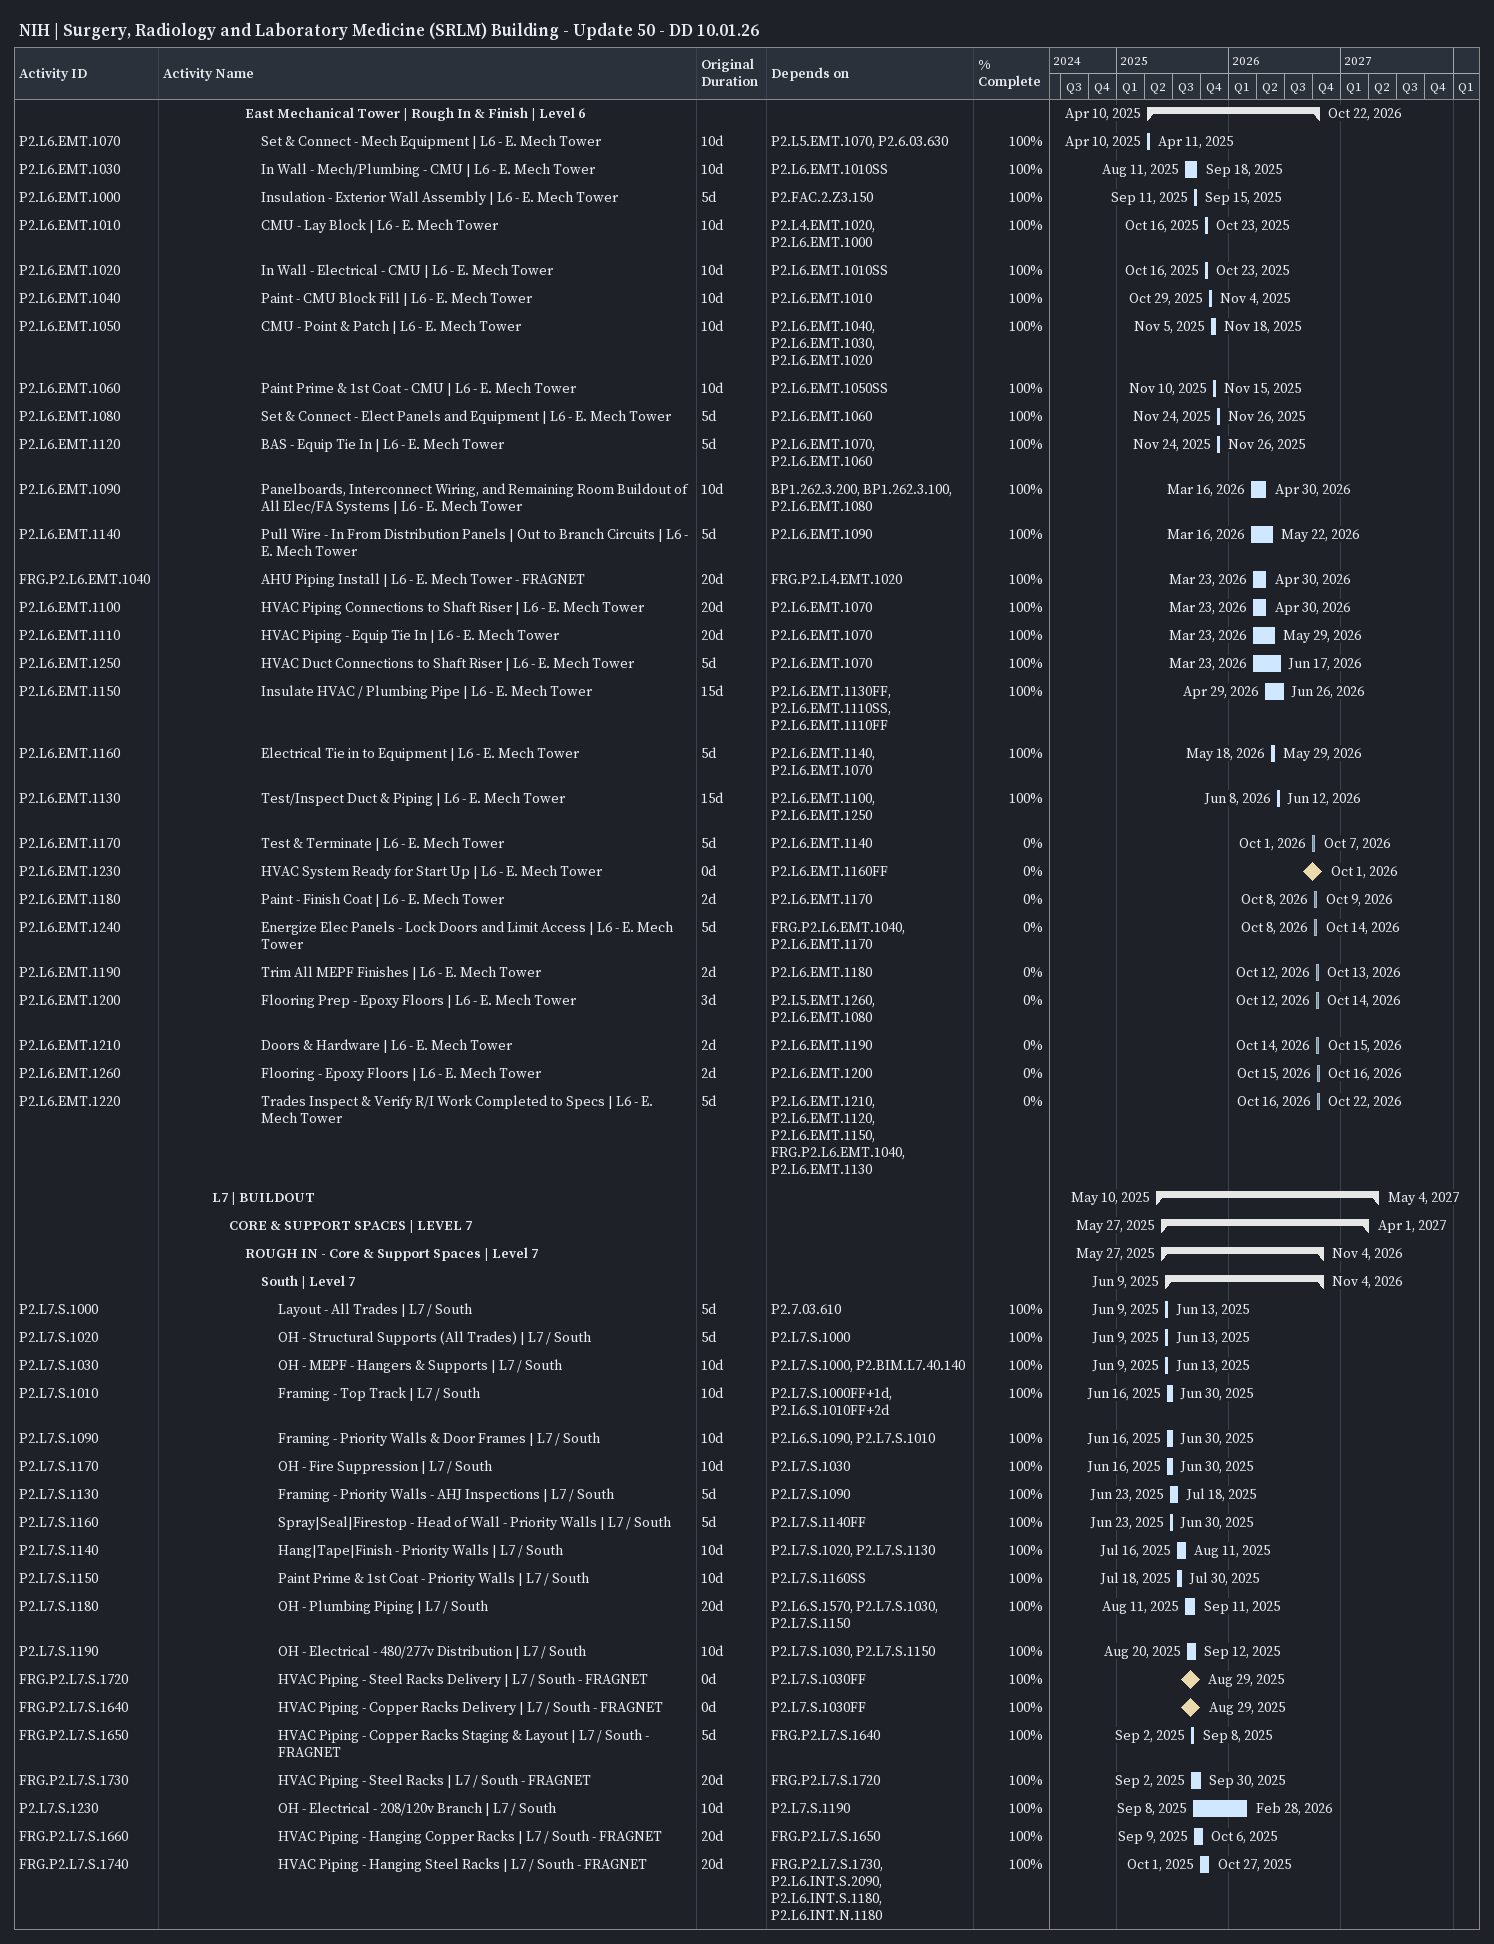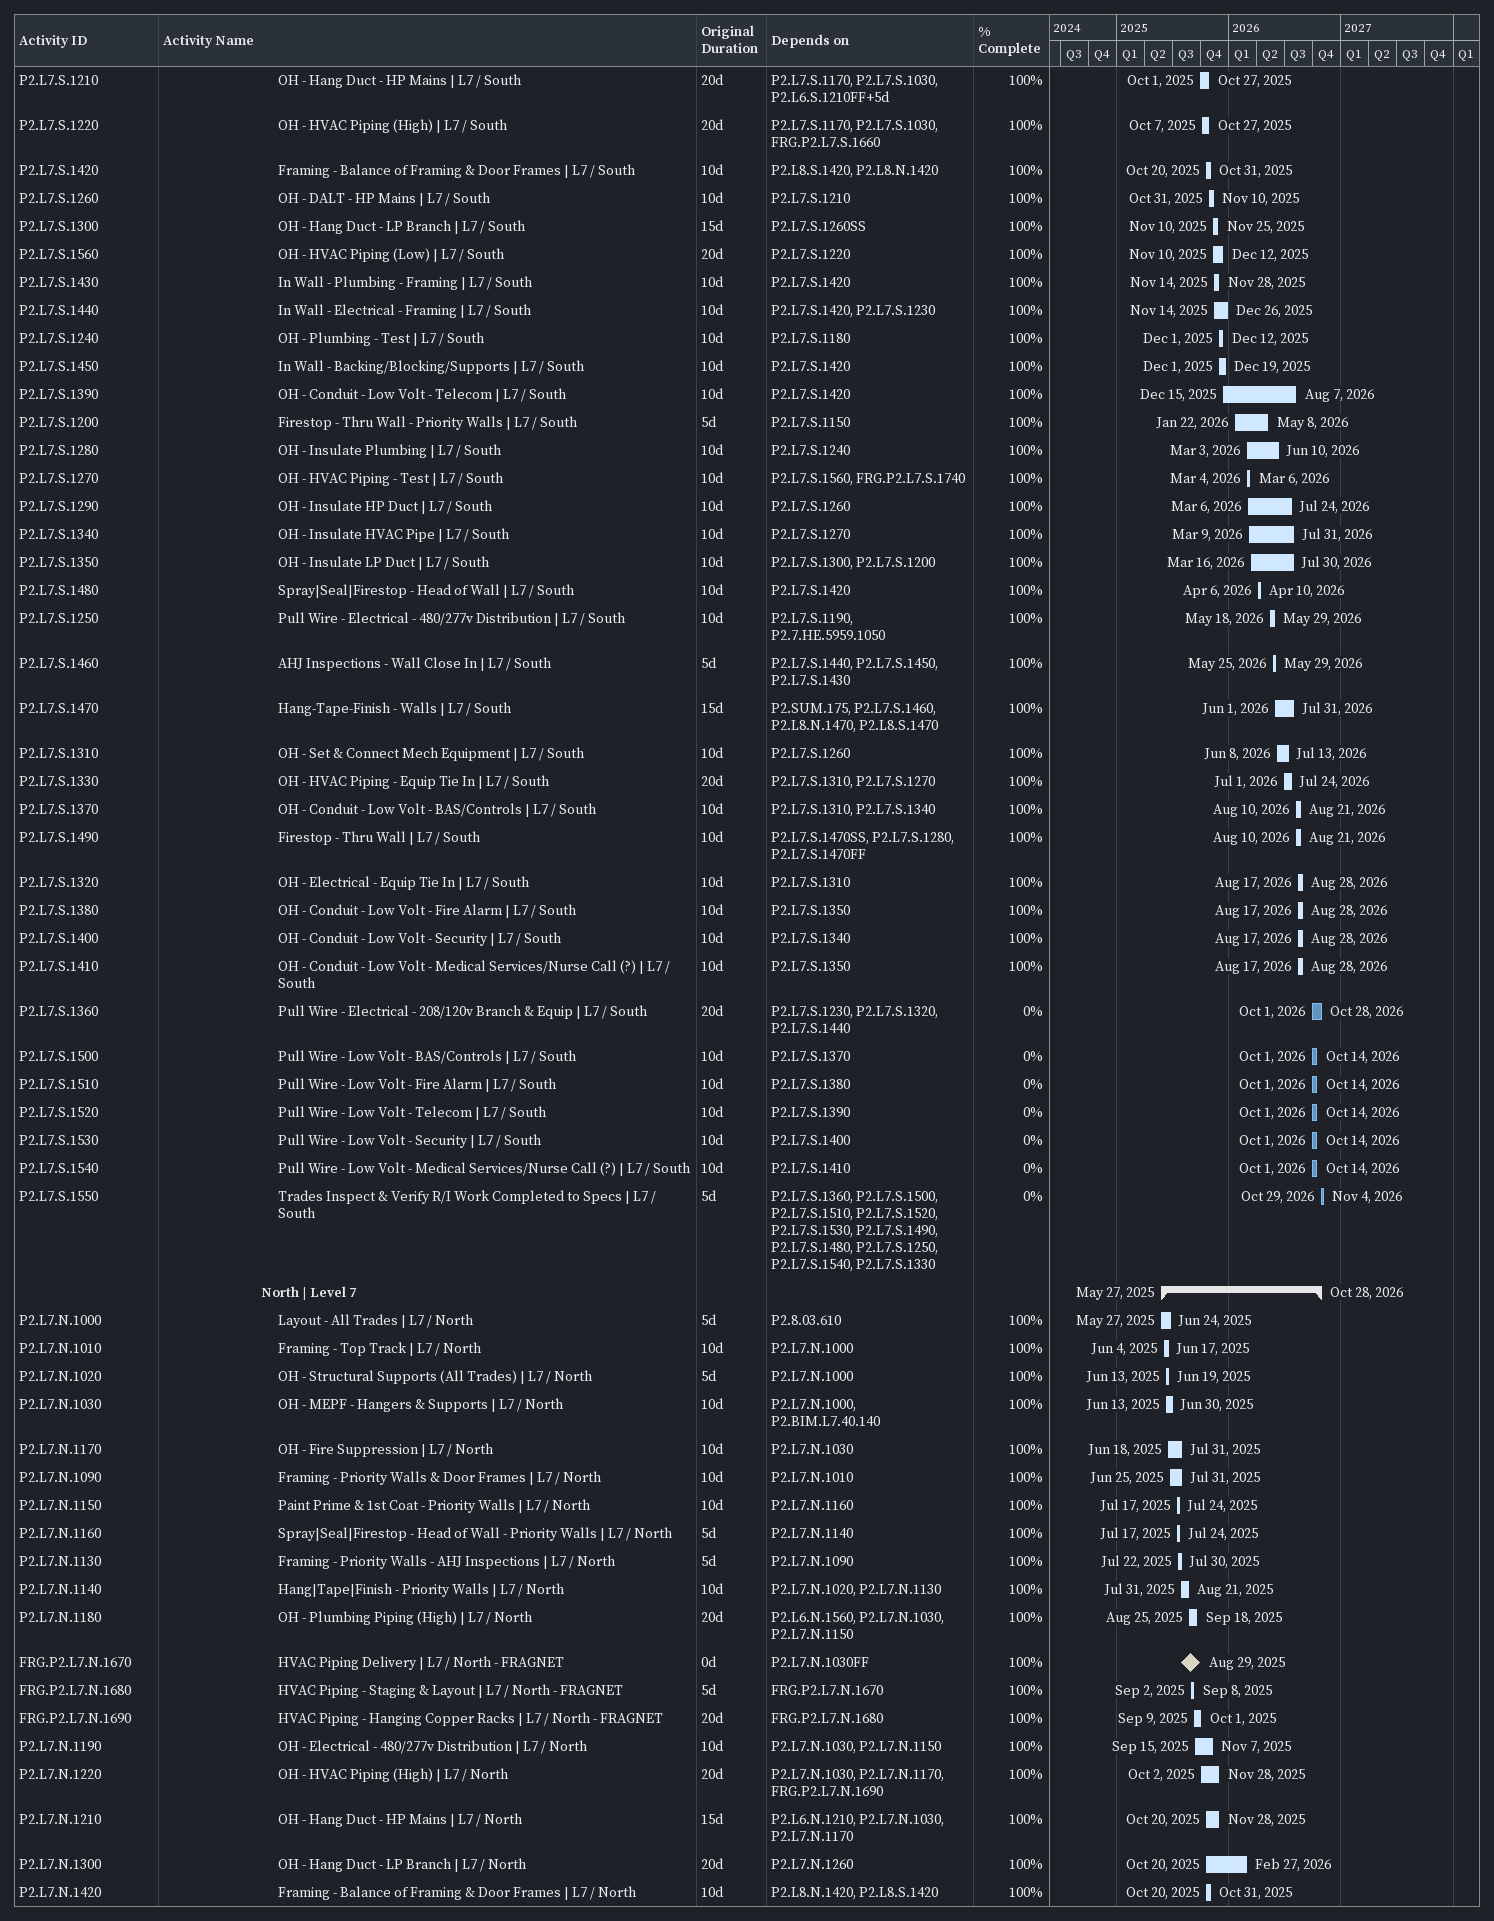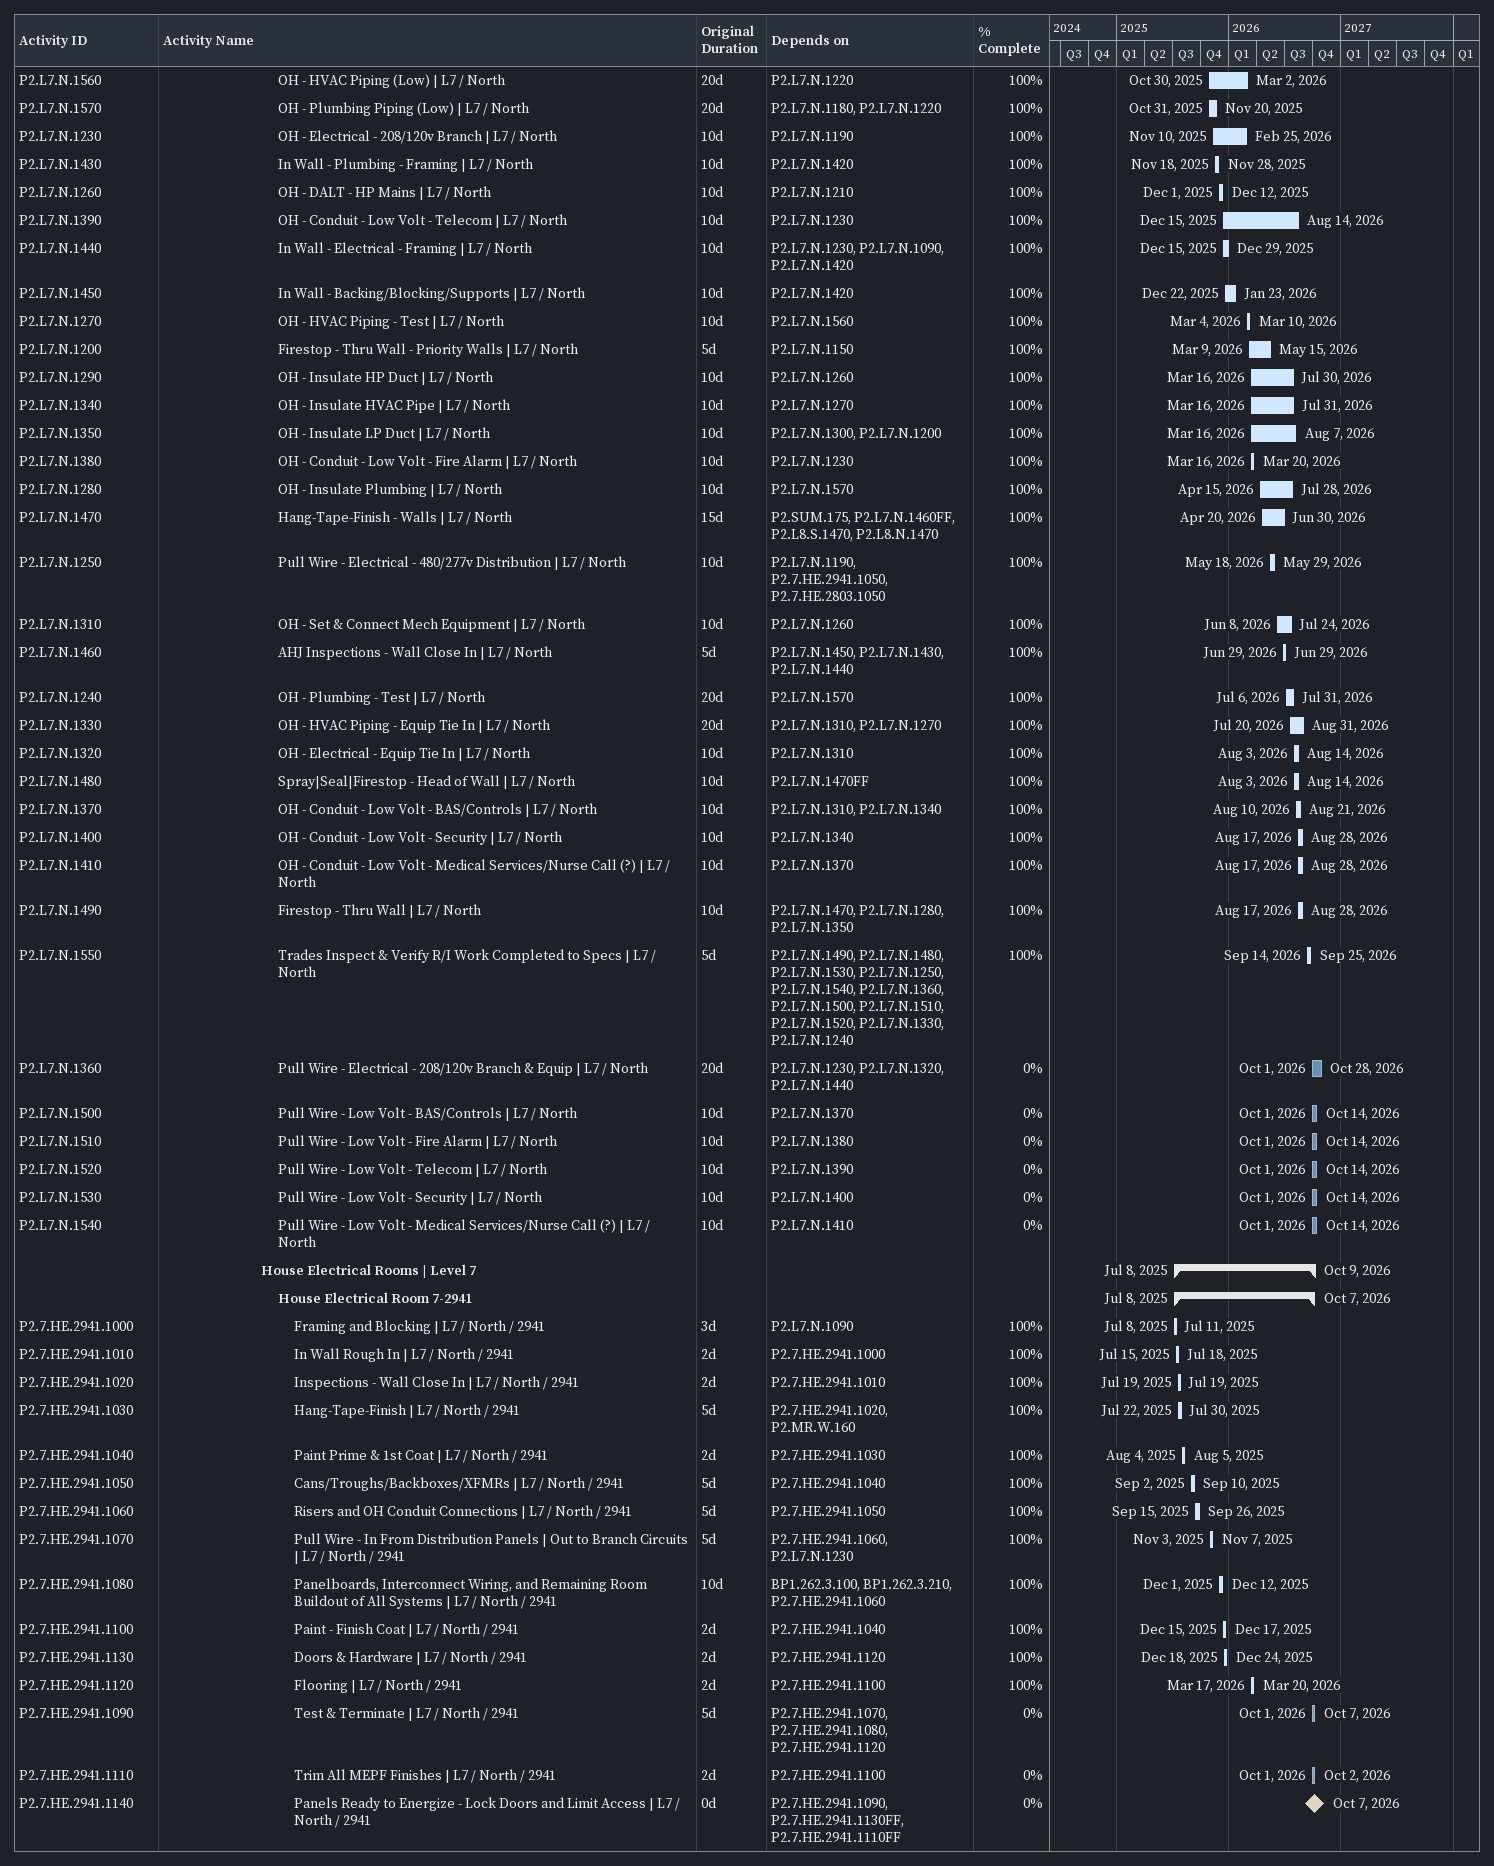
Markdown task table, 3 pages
NIH | Surgery, Radiology and Laboratory Medicine (SRLM) Building - Update 50 - DD 10.01.26

| ID | Level | Task | Original duration | Start | Finish | Predecessors | % complete |
|---|---|---|---|---|---|---|---|
|  | 6 | **East Mechanical Tower \| Rough In & Finish \| Level 6** |  | 2025-04-10 | 2026-10-22 |  |  |
| P2.L6.EMT.1070 | 7 | Set & Connect - Mech Equipment \| L6 - E. Mech Tower | 10d | 2025-04-10 | 2025-04-11 | P2.L5.EMT.1070, P2.6.03.630 | 100 |
| P2.L6.EMT.1030 | 7 | In Wall - Mech/Plumbing - CMU \| L6 - E. Mech Tower | 10d | 2025-08-11 | 2025-09-18 | P2.L6.EMT.1010SS | 100 |
| P2.L6.EMT.1000 | 7 | Insulation - Exterior Wall Assembly \| L6 - E. Mech Tower | 5d | 2025-09-11 | 2025-09-15 | P2.FAC.2.Z3.150 | 100 |
| P2.L6.EMT.1010 | 7 | CMU - Lay Block \| L6 - E. Mech Tower | 10d | 2025-10-16 | 2025-10-23 | P2.L4.EMT.1020, P2.L6.EMT.1000 | 100 |
| P2.L6.EMT.1020 | 7 | In Wall - Electrical - CMU \| L6 - E. Mech Tower | 10d | 2025-10-16 | 2025-10-23 | P2.L6.EMT.1010SS | 100 |
| P2.L6.EMT.1040 | 7 | Paint - CMU Block Fill \| L6 - E. Mech Tower | 10d | 2025-10-29 | 2025-11-04 | P2.L6.EMT.1010 | 100 |
| P2.L6.EMT.1050 | 7 | CMU - Point & Patch \| L6 - E. Mech Tower | 10d | 2025-11-05 | 2025-11-18 | P2.L6.EMT.1040, P2.L6.EMT.1030, P2.L6.EMT.1020 | 100 |
| P2.L6.EMT.1060 | 7 | Paint Prime & 1st Coat - CMU \| L6 - E. Mech Tower | 10d | 2025-11-10 | 2025-11-15 | P2.L6.EMT.1050SS | 100 |
| P2.L6.EMT.1080 | 7 | Set & Connect - Elect Panels and Equipment \| L6 - E. Mech Tower | 5d | 2025-11-24 | 2025-11-26 | P2.L6.EMT.1060 | 100 |
| P2.L6.EMT.1120 | 7 | BAS - Equip Tie In \| L6 - E. Mech Tower | 5d | 2025-11-24 | 2025-11-26 | P2.L6.EMT.1070, P2.L6.EMT.1060 | 100 |
| P2.L6.EMT.1090 | 7 | Panelboards, Interconnect Wiring, and Remaining Room Buildout of All Elec/FA Systems \| L6 - E. Mech Tower | 10d | 2026-03-16 | 2026-04-30 | BP1.262.3.200, BP1.262.3.100, P2.L6.EMT.1080 | 100 |
| P2.L6.EMT.1140 | 7 | Pull Wire - In From Distribution Panels \| Out to Branch Circuits \| L6 - E. Mech Tower | 5d | 2026-03-16 | 2026-05-22 | P2.L6.EMT.1090 | 100 |
| FRG.P2.L6.EMT.1040 | 7 | AHU Piping Install \| L6 - E. Mech Tower - FRAGNET | 20d | 2026-03-23 | 2026-04-30 | FRG.P2.L4.EMT.1020 | 100 |
| P2.L6.EMT.1100 | 7 | HVAC Piping Connections to Shaft Riser \| L6 - E. Mech Tower | 20d | 2026-03-23 | 2026-04-30 | P2.L6.EMT.1070 | 100 |
| P2.L6.EMT.1110 | 7 | HVAC Piping - Equip Tie In \| L6 - E. Mech Tower | 20d | 2026-03-23 | 2026-05-29 | P2.L6.EMT.1070 | 100 |
| P2.L6.EMT.1250 | 7 | HVAC Duct Connections to Shaft Riser \| L6 - E. Mech Tower | 5d | 2026-03-23 | 2026-06-17 | P2.L6.EMT.1070 | 100 |
| P2.L6.EMT.1150 | 7 | Insulate HVAC / Plumbing Pipe \| L6 - E. Mech Tower | 15d | 2026-04-29 | 2026-06-26 | P2.L6.EMT.1130FF, P2.L6.EMT.1110SS, P2.L6.EMT.1110FF | 100 |
| P2.L6.EMT.1160 | 7 | Electrical Tie in to Equipment \| L6 - E. Mech Tower | 5d | 2026-05-18 | 2026-05-29 | P2.L6.EMT.1140, P2.L6.EMT.1070 | 100 |
| P2.L6.EMT.1130 | 7 | Test/Inspect Duct & Piping \| L6 - E. Mech Tower | 15d | 2026-06-08 | 2026-06-12 | P2.L6.EMT.1100, P2.L6.EMT.1250 | 100 |
| P2.L6.EMT.1170 | 7 | Test & Terminate \| L6 - E. Mech Tower | 5d | 2026-10-01 | 2026-10-07 | P2.L6.EMT.1140 | 0 |
| P2.L6.EMT.1230 | 7 | HVAC System Ready for Start Up \| L6 - E. Mech Tower | 0d | 2026-10-01 | 2026-10-01 | P2.L6.EMT.1160FF | 0 |
| P2.L6.EMT.1180 | 7 | Paint - Finish Coat \| L6 - E. Mech Tower | 2d | 2026-10-08 | 2026-10-09 | P2.L6.EMT.1170 | 0 |
| P2.L6.EMT.1240 | 7 | Energize Elec Panels - Lock Doors and Limit Access \| L6 - E. Mech Tower | 5d | 2026-10-08 | 2026-10-14 | FRG.P2.L6.EMT.1040, P2.L6.EMT.1170 | 0 |
| P2.L6.EMT.1190 | 7 | Trim All MEPF Finishes \| L6 - E. Mech Tower | 2d | 2026-10-12 | 2026-10-13 | P2.L6.EMT.1180 | 0 |
| P2.L6.EMT.1200 | 7 | Flooring Prep - Epoxy Floors \| L6 - E. Mech Tower | 3d | 2026-10-12 | 2026-10-14 | P2.L5.EMT.1260, P2.L6.EMT.1080 | 0 |
| P2.L6.EMT.1210 | 7 | Doors & Hardware \| L6 - E. Mech Tower | 2d | 2026-10-14 | 2026-10-15 | P2.L6.EMT.1190 | 0 |
| P2.L6.EMT.1260 | 7 | Flooring - Epoxy Floors \| L6 - E. Mech Tower | 2d | 2026-10-15 | 2026-10-16 | P2.L6.EMT.1200 | 0 |
| P2.L6.EMT.1220 | 7 | Trades Inspect & Verify R/I Work Completed to Specs \| L6 - E. Mech Tower | 5d | 2026-10-16 | 2026-10-22 | P2.L6.EMT.1210, P2.L6.EMT.1120, P2.L6.EMT.1150, FRG.P2.L6.EMT.1040, P2.L6.EMT.1130 | 0 |
|  | 4 | **L7 \| BUILDOUT** |  | 2025-05-10 | 2027-05-04 |  |  |
|  | 5 | **CORE & SUPPORT SPACES \| LEVEL 7** |  | 2025-05-27 | 2027-04-01 |  |  |
|  | 6 | **ROUGH IN - Core & Support Spaces \| Level 7** |  | 2025-05-27 | 2026-11-04 |  |  |
|  | 7 | **South \| Level 7** |  | 2025-06-09 | 2026-11-04 |  |  |
| P2.L7.S.1000 | 8 | Layout - All Trades \| L7 / South | 5d | 2025-06-09 | 2025-06-13 | P2.7.03.610 | 100 |
| P2.L7.S.1020 | 8 | OH - Structural Supports (All Trades) \| L7 / South | 5d | 2025-06-09 | 2025-06-13 | P2.L7.S.1000 | 100 |
| P2.L7.S.1030 | 8 | OH - MEPF - Hangers & Supports \| L7 / South | 10d | 2025-06-09 | 2025-06-13 | P2.L7.S.1000, P2.BIM.L7.40.140 | 100 |
| P2.L7.S.1010 | 8 | Framing - Top Track \| L7 / South | 10d | 2025-06-16 | 2025-06-30 | P2.L7.S.1000FF+1d, P2.L6.S.1010FF+2d | 100 |
| P2.L7.S.1090 | 8 | Framing - Priority Walls & Door Frames \| L7 / South | 10d | 2025-06-16 | 2025-06-30 | P2.L6.S.1090, P2.L7.S.1010 | 100 |
| P2.L7.S.1170 | 8 | OH - Fire Suppression \| L7 / South | 10d | 2025-06-16 | 2025-06-30 | P2.L7.S.1030 | 100 |
| P2.L7.S.1130 | 8 | Framing - Priority Walls - AHJ Inspections \| L7 / South | 5d | 2025-06-23 | 2025-07-18 | P2.L7.S.1090 | 100 |
| P2.L7.S.1160 | 8 | Spray\|Seal\|Firestop - Head of Wall - Priority Walls \| L7 / South | 5d | 2025-06-23 | 2025-06-30 | P2.L7.S.1140FF | 100 |
| P2.L7.S.1140 | 8 | Hang\|Tape\|Finish - Priority Walls \| L7 / South | 10d | 2025-07-16 | 2025-08-11 | P2.L7.S.1020, P2.L7.S.1130 | 100 |
| P2.L7.S.1150 | 8 | Paint Prime & 1st Coat - Priority Walls \| L7 / South | 10d | 2025-07-18 | 2025-07-30 | P2.L7.S.1160SS | 100 |
| P2.L7.S.1180 | 8 | OH - Plumbing Piping \| L7 / South | 20d | 2025-08-11 | 2025-09-11 | P2.L6.S.1570, P2.L7.S.1030, P2.L7.S.1150 | 100 |
| P2.L7.S.1190 | 8 | OH - Electrical - 480/277v Distribution \| L7 / South | 10d | 2025-08-20 | 2025-09-12 | P2.L7.S.1030, P2.L7.S.1150 | 100 |
| FRG.P2.L7.S.1720 | 8 | HVAC Piping - Steel Racks Delivery \| L7 / South - FRAGNET | 0d | 2025-08-29 | 2025-08-29 | P2.L7.S.1030FF | 100 |
| FRG.P2.L7.S.1640 | 8 | HVAC Piping - Copper Racks Delivery \| L7 / South - FRAGNET | 0d | 2025-08-29 | 2025-08-29 | P2.L7.S.1030FF | 100 |
| FRG.P2.L7.S.1650 | 8 | HVAC Piping - Copper Racks Staging & Layout \| L7 / South - FRAGNET | 5d | 2025-09-02 | 2025-09-08 | FRG.P2.L7.S.1640 | 100 |
| FRG.P2.L7.S.1730 | 8 | HVAC Piping - Steel Racks \| L7 / South - FRAGNET | 20d | 2025-09-02 | 2025-09-30 | FRG.P2.L7.S.1720 | 100 |
| P2.L7.S.1230 | 8 | OH - Electrical - 208/120v Branch \| L7 / South | 10d | 2025-09-08 | 2026-02-28 | P2.L7.S.1190 | 100 |
| FRG.P2.L7.S.1660 | 8 | HVAC Piping - Hanging Copper Racks \| L7 / South - FRAGNET | 20d | 2025-09-09 | 2025-10-06 | FRG.P2.L7.S.1650 | 100 |
| FRG.P2.L7.S.1740 | 8 | HVAC Piping - Hanging Steel Racks \| L7 / South - FRAGNET | 20d | 2025-10-01 | 2025-10-27 | FRG.P2.L7.S.1730, P2.L6.INT.S.2090, P2.L6.INT.S.1180, P2.L6.INT.N.1180 | 100 |
| P2.L7.S.1210 | 8 | OH - Hang Duct - HP Mains \| L7 / South | 20d | 2025-10-01 | 2025-10-27 | P2.L7.S.1170, P2.L7.S.1030, P2.L6.S.1210FF+5d | 100 |
| P2.L7.S.1220 | 8 | OH - HVAC Piping (High) \| L7 / South | 20d | 2025-10-07 | 2025-10-27 | P2.L7.S.1170, P2.L7.S.1030, FRG.P2.L7.S.1660 | 100 |
| P2.L7.S.1420 | 8 | Framing - Balance of Framing & Door Frames \| L7 / South | 10d | 2025-10-20 | 2025-10-31 | P2.L8.S.1420, P2.L8.N.1420 | 100 |
| P2.L7.S.1260 | 8 | OH - DALT - HP Mains \| L7 / South | 10d | 2025-10-31 | 2025-11-10 | P2.L7.S.1210 | 100 |
| P2.L7.S.1300 | 8 | OH - Hang Duct - LP Branch \| L7 / South | 15d | 2025-11-10 | 2025-11-25 | P2.L7.S.1260SS | 100 |
| P2.L7.S.1560 | 8 | OH - HVAC Piping (Low) \| L7 / South | 20d | 2025-11-10 | 2025-12-12 | P2.L7.S.1220 | 100 |
| P2.L7.S.1430 | 8 | In Wall - Plumbing - Framing \| L7 / South | 10d | 2025-11-14 | 2025-11-28 | P2.L7.S.1420 | 100 |
| P2.L7.S.1440 | 8 | In Wall - Electrical - Framing \| L7 / South | 10d | 2025-11-14 | 2025-12-26 | P2.L7.S.1420, P2.L7.S.1230 | 100 |
| P2.L7.S.1240 | 8 | OH - Plumbing - Test \| L7 / South | 10d | 2025-12-01 | 2025-12-12 | P2.L7.S.1180 | 100 |
| P2.L7.S.1450 | 8 | In Wall - Backing/Blocking/Supports \| L7 / South | 10d | 2025-12-01 | 2025-12-19 | P2.L7.S.1420 | 100 |
| P2.L7.S.1390 | 8 | OH - Conduit - Low Volt - Telecom \| L7 / South | 10d | 2025-12-15 | 2026-08-07 | P2.L7.S.1420 | 100 |
| P2.L7.S.1200 | 8 | Firestop - Thru Wall - Priority Walls \| L7 / South | 5d | 2026-01-22 | 2026-05-08 | P2.L7.S.1150 | 100 |
| P2.L7.S.1280 | 8 | OH - Insulate Plumbing \| L7 / South | 10d | 2026-03-03 | 2026-06-10 | P2.L7.S.1240 | 100 |
| P2.L7.S.1270 | 8 | OH - HVAC Piping - Test \| L7 / South | 10d | 2026-03-04 | 2026-03-06 | P2.L7.S.1560, FRG.P2.L7.S.1740 | 100 |
| P2.L7.S.1290 | 8 | OH - Insulate HP Duct \| L7 / South | 10d | 2026-03-06 | 2026-07-24 | P2.L7.S.1260 | 100 |
| P2.L7.S.1340 | 8 | OH - Insulate HVAC Pipe \| L7 / South | 10d | 2026-03-09 | 2026-07-31 | P2.L7.S.1270 | 100 |
| P2.L7.S.1350 | 8 | OH - Insulate LP Duct \| L7 / South | 10d | 2026-03-16 | 2026-07-30 | P2.L7.S.1300, P2.L7.S.1200 | 100 |
| P2.L7.S.1480 | 8 | Spray\|Seal\|Firestop - Head of Wall \| L7 / South | 10d | 2026-04-06 | 2026-04-10 | P2.L7.S.1420 | 100 |
| P2.L7.S.1250 | 8 | Pull Wire - Electrical - 480/277v Distribution \| L7 / South | 10d | 2026-05-18 | 2026-05-29 | P2.L7.S.1190, P2.7.HE.5959.1050 | 100 |
| P2.L7.S.1460 | 8 | AHJ Inspections - Wall Close In \| L7 / South | 5d | 2026-05-25 | 2026-05-29 | P2.L7.S.1440, P2.L7.S.1450, P2.L7.S.1430 | 100 |
| P2.L7.S.1470 | 8 | Hang-Tape-Finish - Walls \| L7 / South | 15d | 2026-06-01 | 2026-07-31 | P2.SUM.175, P2.L7.S.1460, P2.L8.N.1470, P2.L8.S.1470 | 100 |
| P2.L7.S.1310 | 8 | OH - Set & Connect Mech Equipment \| L7 / South | 10d | 2026-06-08 | 2026-07-13 | P2.L7.S.1260 | 100 |
| P2.L7.S.1330 | 8 | OH - HVAC Piping - Equip Tie In \| L7 / South | 20d | 2026-07-01 | 2026-07-24 | P2.L7.S.1310, P2.L7.S.1270 | 100 |
| P2.L7.S.1370 | 8 | OH - Conduit - Low Volt - BAS/Controls \| L7 / South | 10d | 2026-08-10 | 2026-08-21 | P2.L7.S.1310, P2.L7.S.1340 | 100 |
| P2.L7.S.1490 | 8 | Firestop - Thru Wall \| L7 / South | 10d | 2026-08-10 | 2026-08-21 | P2.L7.S.1470SS, P2.L7.S.1280, P2.L7.S.1470FF | 100 |
| P2.L7.S.1320 | 8 | OH - Electrical - Equip Tie In \| L7 / South | 10d | 2026-08-17 | 2026-08-28 | P2.L7.S.1310 | 100 |
| P2.L7.S.1380 | 8 | OH - Conduit - Low Volt - Fire Alarm \| L7 / South | 10d | 2026-08-17 | 2026-08-28 | P2.L7.S.1350 | 100 |
| P2.L7.S.1400 | 8 | OH - Conduit - Low Volt - Security \| L7 / South | 10d | 2026-08-17 | 2026-08-28 | P2.L7.S.1340 | 100 |
| P2.L7.S.1410 | 8 | OH - Conduit - Low Volt - Medical Services/Nurse Call (?) \| L7 / South | 10d | 2026-08-17 | 2026-08-28 | P2.L7.S.1350 | 100 |
| P2.L7.S.1360 | 8 | Pull Wire - Electrical - 208/120v Branch & Equip \| L7 / South | 20d | 2026-10-01 | 2026-10-28 | P2.L7.S.1230, P2.L7.S.1320, P2.L7.S.1440 | 0 |
| P2.L7.S.1500 | 8 | Pull Wire - Low Volt - BAS/Controls \| L7 / South | 10d | 2026-10-01 | 2026-10-14 | P2.L7.S.1370 | 0 |
| P2.L7.S.1510 | 8 | Pull Wire - Low Volt - Fire Alarm \| L7 / South | 10d | 2026-10-01 | 2026-10-14 | P2.L7.S.1380 | 0 |
| P2.L7.S.1520 | 8 | Pull Wire - Low Volt - Telecom \| L7 / South | 10d | 2026-10-01 | 2026-10-14 | P2.L7.S.1390 | 0 |
| P2.L7.S.1530 | 8 | Pull Wire - Low Volt - Security \| L7 / South | 10d | 2026-10-01 | 2026-10-14 | P2.L7.S.1400 | 0 |
| P2.L7.S.1540 | 8 | Pull Wire - Low Volt - Medical Services/Nurse Call (?) \| L7 / South | 10d | 2026-10-01 | 2026-10-14 | P2.L7.S.1410 | 0 |
| P2.L7.S.1550 | 8 | Trades Inspect & Verify R/I Work Completed to Specs \| L7 / South | 5d | 2026-10-29 | 2026-11-04 | P2.L7.S.1360, P2.L7.S.1500, P2.L7.S.1510, P2.L7.S.1520, P2.L7.S.1530, P2.L7.S.1490, P2.L7.S.1480, P2.L7.S.1250, P2.L7.S.1540, P2.L7.S.1330 | 0 |
|  | 7 | **North \| Level 7** |  | 2025-05-27 | 2026-10-28 |  |  |
| P2.L7.N.1000 | 8 | Layout - All Trades \| L7 / North | 5d | 2025-05-27 | 2025-06-24 | P2.8.03.610 | 100 |
| P2.L7.N.1010 | 8 | Framing - Top Track \| L7 / North | 10d | 2025-06-04 | 2025-06-17 | P2.L7.N.1000 | 100 |
| P2.L7.N.1020 | 8 | OH - Structural Supports (All Trades) \| L7 / North | 5d | 2025-06-13 | 2025-06-19 | P2.L7.N.1000 | 100 |
| P2.L7.N.1030 | 8 | OH - MEPF - Hangers & Supports \| L7 / North | 10d | 2025-06-13 | 2025-06-30 | P2.L7.N.1000, P2.BIM.L7.40.140 | 100 |
| P2.L7.N.1170 | 8 | OH - Fire Suppression \| L7 / North | 10d | 2025-06-18 | 2025-07-31 | P2.L7.N.1030 | 100 |
| P2.L7.N.1090 | 8 | Framing - Priority Walls & Door Frames \| L7 / North | 10d | 2025-06-25 | 2025-07-31 | P2.L7.N.1010 | 100 |
| P2.L7.N.1150 | 8 | Paint Prime & 1st Coat - Priority Walls \| L7 / North | 10d | 2025-07-17 | 2025-07-24 | P2.L7.N.1160 | 100 |
| P2.L7.N.1160 | 8 | Spray\|Seal\|Firestop - Head of Wall - Priority Walls \| L7 / North | 5d | 2025-07-17 | 2025-07-24 | P2.L7.N.1140 | 100 |
| P2.L7.N.1130 | 8 | Framing - Priority Walls - AHJ Inspections \| L7 / North | 5d | 2025-07-22 | 2025-07-30 | P2.L7.N.1090 | 100 |
| P2.L7.N.1140 | 8 | Hang\|Tape\|Finish - Priority Walls \| L7 / North | 10d | 2025-07-31 | 2025-08-21 | P2.L7.N.1020, P2.L7.N.1130 | 100 |
| P2.L7.N.1180 | 8 | OH - Plumbing Piping (High) \| L7 / North | 20d | 2025-08-25 | 2025-09-18 | P2.L6.N.1560, P2.L7.N.1030, P2.L7.N.1150 | 100 |
| FRG.P2.L7.N.1670 | 8 | HVAC Piping Delivery \| L7 / North - FRAGNET | 0d | 2025-08-29 | 2025-08-29 | P2.L7.N.1030FF | 100 |
| FRG.P2.L7.N.1680 | 8 | HVAC Piping - Staging & Layout \| L7 / North - FRAGNET | 5d | 2025-09-02 | 2025-09-08 | FRG.P2.L7.N.1670 | 100 |
| FRG.P2.L7.N.1690 | 8 | HVAC Piping - Hanging Copper Racks \| L7 / North - FRAGNET | 20d | 2025-09-09 | 2025-10-01 | FRG.P2.L7.N.1680 | 100 |
| P2.L7.N.1190 | 8 | OH - Electrical - 480/277v Distribution \| L7 / North | 10d | 2025-09-15 | 2025-11-07 | P2.L7.N.1030, P2.L7.N.1150 | 100 |
| P2.L7.N.1220 | 8 | OH - HVAC Piping (High) \| L7 / North | 20d | 2025-10-02 | 2025-11-28 | P2.L7.N.1030, P2.L7.N.1170, FRG.P2.L7.N.1690 | 100 |
| P2.L7.N.1210 | 8 | OH - Hang Duct - HP Mains \| L7 / North | 15d | 2025-10-20 | 2025-11-28 | P2.L6.N.1210, P2.L7.N.1030, P2.L7.N.1170 | 100 |
| P2.L7.N.1300 | 8 | OH - Hang Duct - LP Branch \| L7 / North | 20d | 2025-10-20 | 2026-02-27 | P2.L7.N.1260 | 100 |
| P2.L7.N.1420 | 8 | Framing - Balance of Framing & Door Frames \| L7 / North | 10d | 2025-10-20 | 2025-10-31 | P2.L8.N.1420, P2.L8.S.1420 | 100 |
| P2.L7.N.1560 | 8 | OH - HVAC Piping (Low) \| L7 / North | 20d | 2025-10-30 | 2026-03-02 | P2.L7.N.1220 | 100 |
| P2.L7.N.1570 | 8 | OH - Plumbing Piping (Low) \| L7 / North | 20d | 2025-10-31 | 2025-11-20 | P2.L7.N.1180, P2.L7.N.1220 | 100 |
| P2.L7.N.1230 | 8 | OH - Electrical - 208/120v Branch \| L7 / North | 10d | 2025-11-10 | 2026-02-25 | P2.L7.N.1190 | 100 |
| P2.L7.N.1430 | 8 | In Wall - Plumbing - Framing \| L7 / North | 10d | 2025-11-18 | 2025-11-28 | P2.L7.N.1420 | 100 |
| P2.L7.N.1260 | 8 | OH - DALT - HP Mains \| L7 / North | 10d | 2025-12-01 | 2025-12-12 | P2.L7.N.1210 | 100 |
| P2.L7.N.1390 | 8 | OH - Conduit - Low Volt - Telecom \| L7 / North | 10d | 2025-12-15 | 2026-08-14 | P2.L7.N.1230 | 100 |
| P2.L7.N.1440 | 8 | In Wall - Electrical - Framing \| L7 / North | 10d | 2025-12-15 | 2025-12-29 | P2.L7.N.1230, P2.L7.N.1090, P2.L7.N.1420 | 100 |
| P2.L7.N.1450 | 8 | In Wall - Backing/Blocking/Supports \| L7 / North | 10d | 2025-12-22 | 2026-01-23 | P2.L7.N.1420 | 100 |
| P2.L7.N.1270 | 8 | OH - HVAC Piping - Test \| L7 / North | 10d | 2026-03-04 | 2026-03-10 | P2.L7.N.1560 | 100 |
| P2.L7.N.1200 | 8 | Firestop - Thru Wall - Priority Walls \| L7 / North | 5d | 2026-03-09 | 2026-05-15 | P2.L7.N.1150 | 100 |
| P2.L7.N.1290 | 8 | OH - Insulate HP Duct \| L7 / North | 10d | 2026-03-16 | 2026-07-30 | P2.L7.N.1260 | 100 |
| P2.L7.N.1340 | 8 | OH - Insulate HVAC Pipe \| L7 / North | 10d | 2026-03-16 | 2026-07-31 | P2.L7.N.1270 | 100 |
| P2.L7.N.1350 | 8 | OH - Insulate LP Duct \| L7 / North | 10d | 2026-03-16 | 2026-08-07 | P2.L7.N.1300, P2.L7.N.1200 | 100 |
| P2.L7.N.1380 | 8 | OH - Conduit - Low Volt - Fire Alarm \| L7 / North | 10d | 2026-03-16 | 2026-03-20 | P2.L7.N.1230 | 100 |
| P2.L7.N.1280 | 8 | OH - Insulate Plumbing \| L7 / North | 10d | 2026-04-15 | 2026-07-28 | P2.L7.N.1570 | 100 |
| P2.L7.N.1470 | 8 | Hang-Tape-Finish - Walls \| L7 / North | 15d | 2026-04-20 | 2026-06-30 | P2.SUM.175, P2.L7.N.1460FF, P2.L8.S.1470, P2.L8.N.1470 | 100 |
| P2.L7.N.1250 | 8 | Pull Wire - Electrical - 480/277v Distribution \| L7 / North | 10d | 2026-05-18 | 2026-05-29 | P2.L7.N.1190, P2.7.HE.2941.1050, P2.7.HE.2803.1050 | 100 |
| P2.L7.N.1310 | 8 | OH - Set & Connect Mech Equipment \| L7 / North | 10d | 2026-06-08 | 2026-07-24 | P2.L7.N.1260 | 100 |
| P2.L7.N.1460 | 8 | AHJ Inspections - Wall Close In \| L7 / North | 5d | 2026-06-29 | 2026-06-29 | P2.L7.N.1450, P2.L7.N.1430, P2.L7.N.1440 | 100 |
| P2.L7.N.1240 | 8 | OH - Plumbing - Test \| L7 / North | 20d | 2026-07-06 | 2026-07-31 | P2.L7.N.1570 | 100 |
| P2.L7.N.1330 | 8 | OH - HVAC Piping - Equip Tie In \| L7 / North | 20d | 2026-07-20 | 2026-08-31 | P2.L7.N.1310, P2.L7.N.1270 | 100 |
| P2.L7.N.1320 | 8 | OH - Electrical - Equip Tie In \| L7 / North | 10d | 2026-08-03 | 2026-08-14 | P2.L7.N.1310 | 100 |
| P2.L7.N.1480 | 8 | Spray\|Seal\|Firestop - Head of Wall \| L7 / North | 10d | 2026-08-03 | 2026-08-14 | P2.L7.N.1470FF | 100 |
| P2.L7.N.1370 | 8 | OH - Conduit - Low Volt - BAS/Controls \| L7 / North | 10d | 2026-08-10 | 2026-08-21 | P2.L7.N.1310, P2.L7.N.1340 | 100 |
| P2.L7.N.1400 | 8 | OH - Conduit - Low Volt - Security \| L7 / North | 10d | 2026-08-17 | 2026-08-28 | P2.L7.N.1340 | 100 |
| P2.L7.N.1410 | 8 | OH - Conduit - Low Volt - Medical Services/Nurse Call (?) \| L7 / North | 10d | 2026-08-17 | 2026-08-28 | P2.L7.N.1370 | 100 |
| P2.L7.N.1490 | 8 | Firestop - Thru Wall \| L7 / North | 10d | 2026-08-17 | 2026-08-28 | P2.L7.N.1470, P2.L7.N.1280, P2.L7.N.1350 | 100 |
| P2.L7.N.1550 | 8 | Trades Inspect & Verify R/I Work Completed to Specs \| L7 / North | 5d | 2026-09-14 | 2026-09-25 | P2.L7.N.1490, P2.L7.N.1480, P2.L7.N.1530, P2.L7.N.1250, P2.L7.N.1540, P2.L7.N.1360, P2.L7.N.1500, P2.L7.N.1510, P2.L7.N.1520, P2.L7.N.1330, P2.L7.N.1240 | 100 |
| P2.L7.N.1360 | 8 | Pull Wire - Electrical - 208/120v Branch & Equip \| L7 / North | 20d | 2026-10-01 | 2026-10-28 | P2.L7.N.1230, P2.L7.N.1320, P2.L7.N.1440 | 0 |
| P2.L7.N.1500 | 8 | Pull Wire - Low Volt - BAS/Controls \| L7 / North | 10d | 2026-10-01 | 2026-10-14 | P2.L7.N.1370 | 0 |
| P2.L7.N.1510 | 8 | Pull Wire - Low Volt - Fire Alarm \| L7 / North | 10d | 2026-10-01 | 2026-10-14 | P2.L7.N.1380 | 0 |
| P2.L7.N.1520 | 8 | Pull Wire - Low Volt - Telecom \| L7 / North | 10d | 2026-10-01 | 2026-10-14 | P2.L7.N.1390 | 0 |
| P2.L7.N.1530 | 8 | Pull Wire - Low Volt - Security \| L7 / North | 10d | 2026-10-01 | 2026-10-14 | P2.L7.N.1400 | 0 |
| P2.L7.N.1540 | 8 | Pull Wire - Low Volt - Medical Services/Nurse Call (?) \| L7 / North | 10d | 2026-10-01 | 2026-10-14 | P2.L7.N.1410 | 0 |
|  | 7 | **House Electrical Rooms \| Level 7** |  | 2025-07-08 | 2026-10-09 |  |  |
|  | 8 | **House Electrical Room 7-2941** |  | 2025-07-08 | 2026-10-07 |  |  |
| P2.7.HE.2941.1000 | 9 | Framing and Blocking \| L7 / North / 2941 | 3d | 2025-07-08 | 2025-07-11 | P2.L7.N.1090 | 100 |
| P2.7.HE.2941.1010 | 9 | In Wall Rough In \| L7 / North / 2941 | 2d | 2025-07-15 | 2025-07-18 | P2.7.HE.2941.1000 | 100 |
| P2.7.HE.2941.1020 | 9 | Inspections - Wall Close In \| L7 / North / 2941 | 2d | 2025-07-19 | 2025-07-19 | P2.7.HE.2941.1010 | 100 |
| P2.7.HE.2941.1030 | 9 | Hang-Tape-Finish \| L7 / North / 2941 | 5d | 2025-07-22 | 2025-07-30 | P2.7.HE.2941.1020, P2.MR.W.160 | 100 |
| P2.7.HE.2941.1040 | 9 | Paint Prime & 1st Coat \| L7 / North / 2941 | 2d | 2025-08-04 | 2025-08-05 | P2.7.HE.2941.1030 | 100 |
| P2.7.HE.2941.1050 | 9 | Cans/Troughs/Backboxes/XFMRs \| L7 / North / 2941 | 5d | 2025-09-02 | 2025-09-10 | P2.7.HE.2941.1040 | 100 |
| P2.7.HE.2941.1060 | 9 | Risers and OH Conduit Connections \| L7 / North / 2941 | 5d | 2025-09-15 | 2025-09-26 | P2.7.HE.2941.1050 | 100 |
| P2.7.HE.2941.1070 | 9 | Pull Wire - In From Distribution Panels \| Out to Branch Circuits \| L7 / North / 2941 | 5d | 2025-11-03 | 2025-11-07 | P2.7.HE.2941.1060, P2.L7.N.1230 | 100 |
| P2.7.HE.2941.1080 | 9 | Panelboards, Interconnect Wiring, and Remaining Room Buildout of All Systems \| L7 / North / 2941 | 10d | 2025-12-01 | 2025-12-12 | BP1.262.3.100, BP1.262.3.210, P2.7.HE.2941.1060 | 100 |
| P2.7.HE.2941.1100 | 9 | Paint - Finish Coat \| L7 / North / 2941 | 2d | 2025-12-15 | 2025-12-17 | P2.7.HE.2941.1040 | 100 |
| P2.7.HE.2941.1130 | 9 | Doors & Hardware \| L7 / North / 2941 | 2d | 2025-12-18 | 2025-12-24 | P2.7.HE.2941.1120 | 100 |
| P2.7.HE.2941.1120 | 9 | Flooring \| L7 / North / 2941 | 2d | 2026-03-17 | 2026-03-20 | P2.7.HE.2941.1100 | 100 |
| P2.7.HE.2941.1090 | 9 | Test & Terminate \| L7 / North / 2941 | 5d | 2026-10-01 | 2026-10-07 | P2.7.HE.2941.1070, P2.7.HE.2941.1080, P2.7.HE.2941.1120 | 0 |
| P2.7.HE.2941.1110 | 9 | Trim All MEPF Finishes \| L7 / North / 2941 | 2d | 2026-10-01 | 2026-10-02 | P2.7.HE.2941.1100 | 0 |
| P2.7.HE.2941.1140 | 9 | Panels Ready to Energize - Lock Doors and Limit Access \| L7 / North / 2941 | 0d | 2026-10-07 | 2026-10-07 | P2.7.HE.2941.1090, P2.7.HE.2941.1130FF, P2.7.HE.2941.1110FF | 0 |
